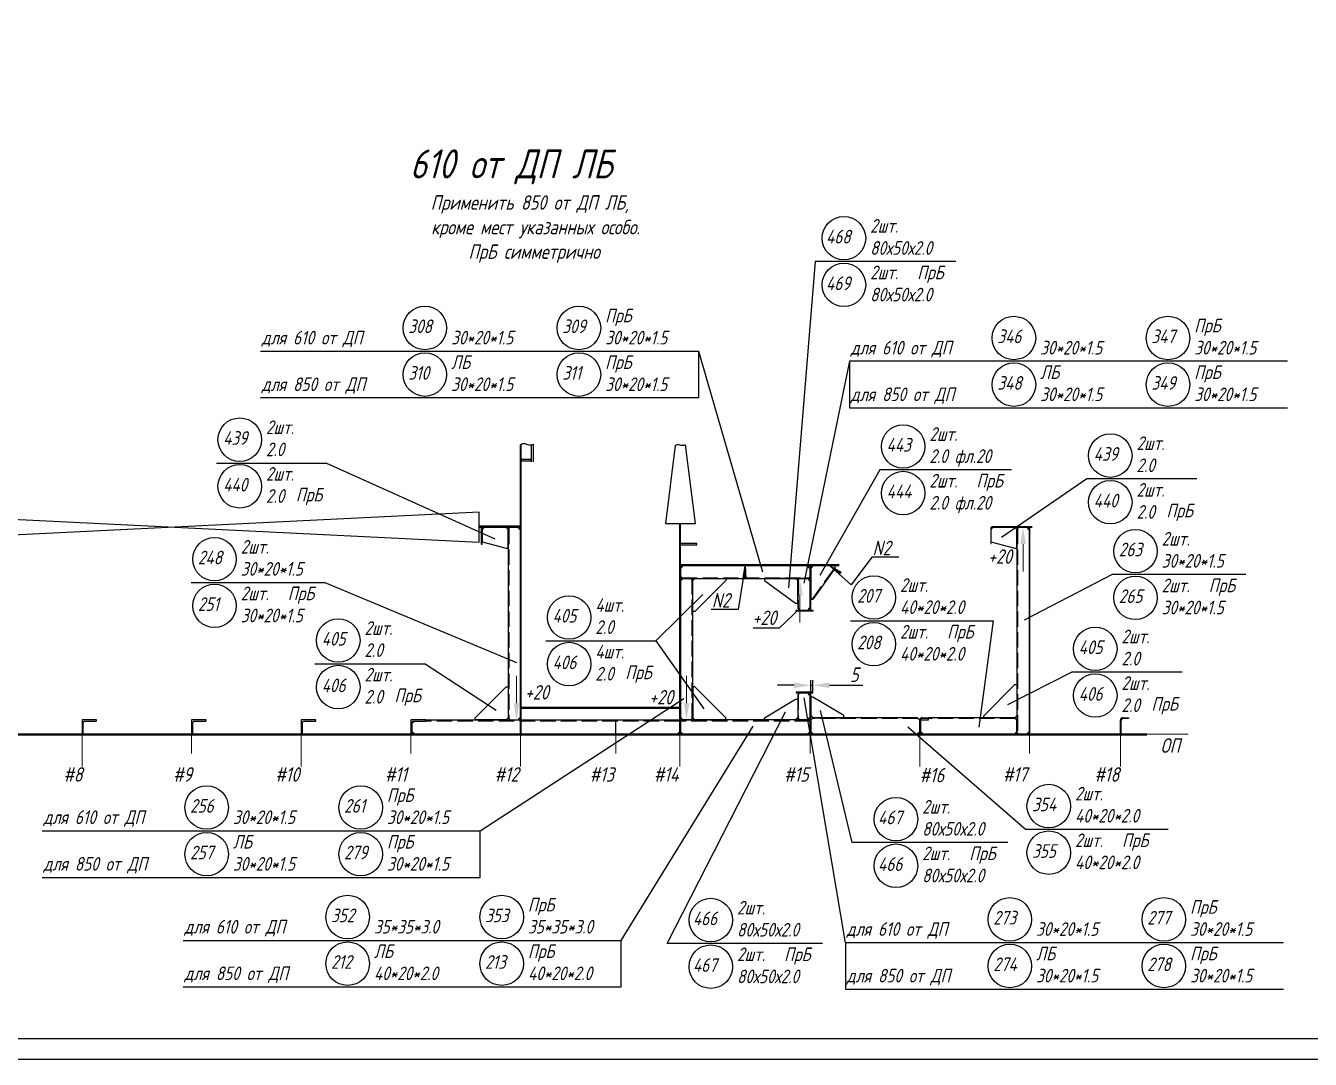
# Model space of a CAD drawing. Header units: millimetres. Extents: x 76485 to 135355, y 12764 to 18704.
# Drawn here: x 79372 to 82477, y 12764 to 15263 of the extents above; entities that cross this region are included whole.
import ezdxf
from ezdxf.enums import TextEntityAlignment as Align

# ---------------------------------------------------------------- set-up
doc = ezdxf.new("R2010")
doc.units = ezdxf.units.MM
doc.header["$PDSIZE"] = -1
doc.linetypes.add('Short_dashed', pattern=[5, 3.75, -1.25])
doc.layers.add('-1', color=7, linetype='Continuous')
doc.styles.get("Standard").update_dxf_attribs({"font": 'ГОСТ тип А наклонный.ttf'})
doc.styles.add('ГОСТ', font='ГОСТ тип А.ttf', dxfattribs={"oblique": 15})
doc.dimstyles.new('dim10', dxfattribs={"dimscale": 0.4, "dimtxt": 87.5, "dimasz": 100, "dimexe": 30, "dimexo": 0, "dimgap": 20, "dimtad": 1, "dimdec": 0, "dimdsep": 46, "dimtxsty": 'Standard', "dimcen": 5, "dimadec": 0, "dimazin": 0, "dimtfac": 1, "dimtdec": 0, "dimtmove": 0, "dimatfit": 3, "dimfxl": 1, "dimtolj": 1, "dimtzin": 0, "dimarcsym": 0})
doc.dimstyles.get("Standard").update_dxf_attribs({"dimtxt": 0.18, "dimasz": 0.18, "dimexe": 0.18, "dimexo": 0.0625, "dimgap": 0.09, "dimtad": 0, "dimtih": 1, "dimtoh": 1, "dimdec": 4, "dimzin": 0, "dimdsep": 46, "dimtxsty": 'Standard', "dimcen": 0.09, "dimadec": 0, "dimazin": 0, "dimtfac": 1, "dimtdec": 4, "dimtofl": 0, "dimtmove": 0, "dimatfit": 3, "dimfxl": 1, "dimtolj": 1, "dimtzin": 0, "dimarcsym": 0})

# ---------------------------------------------------------------- blocks, each defined once
blk = doc.blocks.new('A$C128E1BCE')
at = {"linetype": 'Continuous', "lineweight": 9}
blk.add_line((40, 0), (106.5, 0), dxfattribs=at)
at = {"linetype": 'Continuous'}
blk.add_solid([(40, 6.7), (40, -6.7), (0, 0)], dxfattribs=at)
blk = doc.blocks.new('A$C057F7A01')
at = {"color": 7}
for points in [[(0, 0), (8410, 0), (8410, 5940), (0, 5940)], [(200, 50), (8360, 50), (8360, 5890), (200, 5890)]]:
    blk.add_lwpolyline(points, close=True, dxfattribs=at)
blk = doc.blocks.new('_weld')
at = {"color": 0, "linetype": 'ByBlock'}
for p, q in [((-1.5, 0), (-1.5, 0)), ((-1.5, -0.05), (-1.45, 0)), ((-1.5, -0.09), (-1.41, 0)), ((-1.5, -0.14), (-1.36, 0)), ((-1.5, -0.18), (-1.32, 0)), ((-1.5, -0.22), (-1.28, 0)), ((-1.5, -0.27), (-1.23, 0)), ((-1.43, -0.29), (-1.14, 0)), ((-1.37, -0.27), (-1.1, 0)), ((-1.31, -0.26), (-1.05, 0)), ((-1.26, -0.25), (-1.01, 0)), ((-1.2, -0.24), (-0.96, 0)), ((-1.14, -0.23), (-0.92, 0)), ((-1.09, -0.22), (-0.87, 0)), ((-1.03, -0.21), (-0.83, 0)), ((-0.92, -0.18), (-0.74, 0)), ((-0.86, -0.17), (-0.69, 0)), ((-0.81, -0.16), (-0.65, 0)), ((-0.67, -0.13), (-0.81, 0)), ((-0.63, -0.13), (-0.76, 0)), ((-0.75, -0.15), (-0.6, 0)), ((-0.7, -0.14), (-0.56, 0)), ((-0.64, -0.13), (-0.51, 0)), ((-0.58, -0.12), (-0.47, 0)), ((-0.53, -0.11), (-0.42, 0)), ((-0.41, -0.08), (-0.49, 0)), ((-0.37, -0.07), (-0.45, 0)), ((-0.33, -0.07), (-0.4, 0)), ((-0.36, -0.07), (-0.29, 0)), ((-0.3, -0.06), (-0.24, 0)), ((-0.25, -0.05), (-0.2, 0)), ((-0.19, -0.04), (-0.15, 0)), ((-0.15, -0.03), (-0.18, 0)), ((-0.13, -0.03), (-0.11, 0)), ((-0.11, -0.02), (-0.13, 0)), ((-0.07, -0.01), (-0.09, 0)), ((-0.08, -0.02), (-0.06, 0)), ((-0.04, -0.01), (-0.04, 0)), ((-0.02, 0), (-0.02, 0)), ((-1.27, -0.25), (-1.5, -0.02)), ((-1.31, -0.26), (-1.5, -0.07)), ((-1.34, -0.27), (-1.5, -0.11)), ((-1.38, -0.28), (-1.5, -0.16)), ((-1.42, -0.28), (-1.5, -0.2)), ((-1.46, -0.29), (-1.5, -0.25)), ((-1.49, -0.3), (-1.5, -0.29)), ((-1.48, -0.3), (-1.19, 0)), ((-1.23, -0.25), (-1.48, 0)), ((-1.2, -0.24), (-1.43, 0)), ((-1.16, -0.23), (-1.39, 0)), ((-1.12, -0.22), (-1.34, 0)), ((-1.08, -0.22), (-1.3, 0)), ((-1.05, -0.21), (-1.25, 0)), ((-1.01, -0.2), (-1.21, 0)), ((-0.97, -0.19), (-1.16, 0)), ((-0.93, -0.19), (-1.12, 0)), ((-0.9, -0.18), (-1.07, 0)), ((-0.86, -0.17), (-1.03, 0)), ((-0.82, -0.16), (-0.99, 0)), ((-0.98, -0.2), (-0.78, 0)), ((-0.78, -0.16), (-0.94, 0)), ((-0.75, -0.15), (-0.9, 0)), ((-0.71, -0.14), (-0.85, 0)), ((-0.6, -0.12), (-0.72, 0)), ((-0.56, -0.11), (-0.67, 0)), ((-0.52, -0.1), (-0.63, 0)), ((-0.48, -0.1), (-0.58, 0)), ((-0.45, -0.09), (-0.54, 0)), ((-0.47, -0.09), (-0.38, 0)), ((-0.42, -0.08), (-0.33, 0)), ((-0.3, -0.06), (-0.36, 0)), ((-0.26, -0.05), (-0.31, 0)), ((-0.22, -0.04), (-0.27, 0)), ((-0.18, -0.04), (-0.22, 0))]:
    blk.add_line(p, q, dxfattribs=at)
at = {"color": 0, "linetype": 'ByBlock', "flags": 128}
blk.add_lwpolyline([(-1.5, 0), (0, 0), (-1.5, -0.3)], close=True, dxfattribs=at)
blk = doc.blocks.new('*D186')
at = {"color": 0, "lineweight": -2, "transparency": 16777216}
for p, q in [((81229.8, 13668.6), (81189.8, 13668.6)), ((81269.8, 13650), (81269.8, 13680.6)), ((81269.8, 13668.6), (81274.8, 13668.6)), ((81274.8, 13650), (81274.8, 13680.6)), ((81314.8, 13668.6), (81395.4, 13668.6))]:
    blk.add_line(p, q, dxfattribs=at)
at = {"color": 0, "transparency": 16777216}
for points in [[(81229.8, 13675.2), (81229.8, 13661.9), (81269.8, 13668.6)], [(81314.8, 13675.2), (81314.8, 13661.9), (81274.8, 13668.6)]]:
    blk.add_solid(points, dxfattribs=at)
at = {"layer": 'Defpoints', "color": 0, "transparency": 16777216}
for p in [(81274.8, 13668.6), (81269.8, 13650), (81274.8, 13650)]:
    blk.add_point(p, dxfattribs=at)
at = {"color": 0, "transparency": 16777216, "insert": (81375.1, 13694.1), "char_height": 35, "attachment_point": 5}
blk.add_mtext('\\A1;5', dxfattribs=at)

msp = doc.modelspace()

# ---------------------------------------------------------------- linework, layer by layer
at = {"layer": '-1', "color": 1, "lineweight": 0}
for p, q in [((77468.3, 13550.1), (82182.5, 13550.1)), ((79508.3, 13550.1), (79508.3, 13472)), ((79773.3, 13550.1), (79773.3, 13503.3)), ((80038.3, 13550.1), (80038.3, 13472)), ((80303.3, 13550.1), (80303.3, 13503.3)), ((80568.3, 13550.1), (80568.3, 13472)), ((80798.3, 13550.1), (80798.3, 13503.3)), ((80953.3, 13550.1), (80953.3, 13472)), ((81268.3, 13550.1), (81268.3, 13503.3)), ((81533.3, 13550.1), (81533.3, 13472)), ((81798.3, 13550.1), (81798.3, 13503.3)), ((82018.3, 13550.1), (82018.3, 13472))]:
    msp.add_line(p, q, dxfattribs=at)
at = {"color": 3, "ltscale": 25}
for p, q in [((80568.3, 13550.1), (80568.3, 14250.1)), ((80569.8, 13550.1), (80569.8, 14250.9)), ((80594.8, 14208.8), (80594.8, 14250.2)), ((80599.8, 14208.8), (80599.8, 14251.3)), ((80568.3, 14053.1), (80468.3, 14053.1)), ((80568.3, 14050.1), (80468.3, 14050.1)), ((80568.3, 14050.1), (80542.8, 14050.1)), ((80568.3, 13550.1), (80568.3, 14050.1)), ((80568.3, 13936.1), (80568.3, 14050.1)), ((80953.3, 13550.1), (80953.3, 14059.7)), ((80954.8, 13550.1), (80954.8, 14059.7)), ((81804.8, 14051.6), (81709.3, 14051.6)), ((81804.8, 14050.1), (81709.3, 14050.1)), ((81798.3, 14050.1), (81772.8, 14050.1)), ((81798.3, 13550.1), (81798.3, 14050.1)), ((81798.3, 13550.1), (81798.3, 14050.1)), ((81799.8, 13550.1), (81799.8, 14050.1)), ((80954.8, 13957.1), (80954.8, 13931.6)), ((81268.3, 13957.1), (80954.8, 13957.1)), ((81268.3, 13850), (81268.3, 13957.2)), ((81268.3, 13931.6), (81268.3, 13957.1)), ((81269.8, 13850), (81269.8, 13957.2)), ((80954.8, 13927.1), (80954.8, 13585.1)), ((80980.3, 13927.1), (80954.8, 13927.1)), ((81268.3, 13550.1), (81268.3, 13650)), ((81269.8, 13550.1), (81269.8, 13650)), ((80542.8, 13585.1), (80568.3, 13585.1)), ((80798.3, 13550.1), (80798.3, 13584.1)), ((80954.8, 13585.1), (80980.3, 13585.1)), ((81533.3, 13550.1), (81533.3, 13584.2)), ((81535.3, 13550.1), (81535.3, 13584.2)), ((81535.3, 13584.1), (81535.3, 13550.1)), ((81553.3, 13584.1), (81535.3, 13584.1)), ((81768.3, 13550.1), (81768.3, 13584.1)), ((82018.3, 13550.1), (82018.3, 13584.2)), ((82020.3, 13550.1), (82020.3, 13584.2)), ((82082.5, 13550.1), (78193.3, 13550.1)), ((82082.5, 13548.1), (78193.3, 13548.1)), ((81535.3, 13550.1), (81768.3, 13550.1)), ((81772.8, 13550.1), (81798.3, 13550.1))]:
    msp.add_line(p, q, dxfattribs=at)
at = {"color": 3, "linetype": 'Short_dashed', "ltscale": 10}
for p, q in [((80539.8, 14047.1), (80539.8, 13588.2)), ((81769.8, 14047.1), (81769.8, 13553.2)), ((81239.8, 13924), (81239.8, 13853.1)), ((81239.8, 13647), (81239.8, 13588.1)), ((81529.2, 13588.2), (81273.9, 13588.2)), ((81764.2, 13588.2), (81553.3, 13588.2))]:
    msp.add_line(p, q, dxfattribs=at)
at = {"color": 2, "linetype": 'Short_dashed', "ltscale": 10}
msp.add_line((81274.2, 13877.1), (81328.8, 13953), dxfattribs=at)
at = {"color": 1, "linetype": 'Short_dashed', "ltscale": 10}
for p, q in [((80957.9, 13928.6), (81265.3, 13928.6)), ((80983.4, 13588.2), (80983.4, 13924.1)), ((81268.3, 13582.1), (80954.8, 13582.1))]:
    msp.add_line(p, q, dxfattribs=at)
at = {"color": 3, "ltscale": 10}
for p, q in [((81268.3, 13927), (81242.8, 13927)), ((81268.3, 13850), (81268.3, 13927)), ((81242.8, 13850), (81268.3, 13850)), ((81268.3, 13650), (81242.8, 13650)), ((81268.3, 13585), (81268.3, 13650)), ((81242.8, 13585), (81268.3, 13585))]:
    msp.add_line(p, q, dxfattribs=at)
msp.add_line((81094.5, 13851.4), (81028.8, 13851.4))
at = {"color": 1, "ltscale": 25}
msp.add_line((80895.4, 13776.3), (81011.5, 13611.7), dxfattribs=at)
at = {"color": 8, "linetype": 'Short_dashed', "ltscale": 10}
msp.add_line((80953.3, 13582.1), (80338.3, 13582.1), dxfattribs=at)
at = {"color": 1, "ltscale": 25}
for points in [[(81620.2, 14692.9), (81280.3, 14692.9), (81216.3, 13903.9)], [(79939.4, 14476.1), (80998.3, 14476.1), (81153.4, 13942.7)], [(80998.3, 14476.1), (80998.3, 14363.3), (79939.4, 14363.3)], [(82422.2, 14451.8), (81363.3, 14451.8), (81253.4, 13915.8)], [(81363.3, 14451.8), (81363.3, 14339.1), (82422.2, 14339.1)], [(79833.2, 14205.9), (80099.2, 14205.9), (80506.3, 14022.4)], [(81755.3, 14189.6), (81436.8, 14189.6), (81291.6, 13933.6)], [(82203.5, 14167.4), (81937.5, 14167.4), (81730.7, 14026.2)], [(80473.3, 14050.1), (80473.3, 14010.1), (80475.3, 14010.1), (80475.3, 14050.1)], [(81704.8, 14047.1), (81704.8, 14011.7), (81706.3, 14011.7), (81706.3, 14047.1)], [(79772.2, 13917.1), (80095.4, 13917.1), (80558.5, 13723.8)], [(80954.8, 13931.6), (80959.4, 13927.1), (81263.8, 13927.1), (81268.3, 13931.6)], [(80980.3, 13585.1), (80984.9, 13589.7), (80984.9, 13922.6), (80980.3, 13927.1)], [(82321.5, 13936.4), (81998.3, 13936.4), (81785.6, 13826.1)], [(80629.4, 13776.3), (80895.4, 13776.3), (81008.7, 13887.8)], [(81365.9, 13824.4), (81711, 13824.4), (81676.5, 13567.4)], [(80071.4, 13720.6), (80337.4, 13720.6), (80509.3, 13608.2)], [(82167.3, 13700.2), (81901.3, 13700.2), (81745.1, 13621)], [(79411.9, 13316.7), (80470.8, 13316.7), (80963.1, 13636.5)], [(82412.3, 13046.3), (81353.5, 13046.3), (81253.7, 13638.4)], [(81298.4, 13044.6), (80922.6, 13044.6), (81209.2, 13604.2)], [(81746, 13288.6), (81370.2, 13288.6), (81293.7, 13607.7)], [(81539.3, 13590.2), (81553.2, 13590.2), (81553.2, 13588.2), (81539.3, 13588.2)], [(82024.3, 13590.2), (82038.2, 13590.2), (82038.2, 13588.2), (82024.3, 13588.2)], [(79752.7, 13051.9), (80811.6, 13051.9), (81130.8, 13570.1)], [(82133.8, 13320.3), (81788.7, 13320.3), (81504.3, 13567.7)], [(79411.9, 13203.9), (80470.8, 13203.9), (80470.8, 13316.7)], [(79752.7, 12939.2), (80811.6, 12939.2), (80811.6, 13051.9)], [(81353.5, 13046.3), (81353.5, 12933.6), (82412.3, 12933.6)]]:
    msp.add_lwpolyline(points, dxfattribs=at)
for points in [[(80942.1, 14248.4), (80918.7, 14059.7), (80991, 14059.7), (80967.3, 14250.1)], [(81483, 13978), (81417.3, 13978), (81367.7, 13911.5)], [(81130.4, 13807.7), (81193.9, 13807.7), (81243.7, 13853.8)]]:
    msp.add_lwpolyline(points)
at = {"color": 6, "ltscale": 25}
for points in [[(80569.8, 14211.1), (80594.8, 14211.1), (80594.8, 14214.5), (80569.8, 14214.5)], [(80954.8, 14008.3), (80994.8, 14008.3), (80994.8, 14011.3), (80954.8, 14011.3)]]:
    msp.add_lwpolyline(points, dxfattribs=at)
msp.add_lwpolyline([(80468.3, 14014.7), (80468.3, 14087), (78995.8, 14014.7), (78995.8, 14087)], close=True)
at = {"color": 2, "ltscale": 25}
for points in [[(80533.3, 14050.1), (80480.3, 14050.1), (80475.3, 14045.1), (80475.3, 14015.1), (80533.3, 14000.1), (80538.3, 14000.1), (80538.3, 14045.1), (80533.3, 14050.1)], [(81763.3, 14050.1), (81710.3, 14050.1), (81705.3, 14045.1), (81705.3, 14015.1), (81763.3, 14000.1), (81768.3, 14000.1), (81768.3, 14045.1), (81763.3, 14050.1)], [(81328.8, 13952.1), (81328.8, 13957.1), (81274.8, 13957.1), (81269.8, 13952.1), (81269.8, 13877.1), (81274.8, 13877.1)], [(81274.8, 13877.1), (81276.2, 13877.4), (81329, 13950.7), (81328.8, 13952.1)], [(80989.8, 13927.1), (81064.8, 13927.1), (81064.8, 13922.1), (80989.8, 13847.1), (80984.8, 13847.1), (80984.8, 13922.1), (80989.8, 13927.1)], [(80533.3, 13585.1), (80458.3, 13585.1), (80458.3, 13590.1), (80533.3, 13665.1), (80538.3, 13665.1), (80538.3, 13590.1), (80533.3, 13585.1)], [(80989.9, 13585.1), (81064.9, 13585.1), (81064.9, 13590.1), (80989.9, 13665.1), (80984.9, 13665.1), (80984.9, 13590.1), (80989.9, 13585.1)], [(81763.3, 13590.1), (81688.3, 13590.1), (81688.3, 13595.1), (81763.3, 13670.1), (81768.3, 13670.1), (81768.3, 13595.1), (81763.3, 13590.1)]]:
    msp.add_lwpolyline(points, dxfattribs=at)
at = {"color": 3, "ltscale": 25}
for points in [[(80542.8, 14050.1), (80538.3, 14045.6), (80538.3, 13589.7), (80542.8, 13585.1)], [(81772.8, 14050.1), (81768.3, 14045.6), (81768.3, 13554.7), (81772.8, 13550.1)], [(81338.3, 13957.2), (80954.3, 13957.2), (80954.3, 13960.3), (81338.3, 13960.3)], [(80953.3, 13614.9), (80569.3, 13614.9), (80569.3, 13613.4), (80953.3, 13613.4)], [(81768.3, 13584.1), (81762.2, 13590.2), (81553.3, 13590.2), (81553.3, 13584.1)]]:
    msp.add_lwpolyline(points, dxfattribs=at)
at = {"color": 2, "ltscale": 10}
for points in [[(81233.3, 13927), (81158.3, 13927), (81158.3, 13922), (81233.3, 13867), (81238.3, 13867), (81238.3, 13922), (81233.3, 13927)], [(81233.3, 13585), (81158.3, 13585), (81158.3, 13590), (81233.3, 13635), (81238.3, 13635), (81238.3, 13590), (81233.3, 13585)], [(81274.8, 13590.2), (81349.8, 13590.2), (81349.8, 13595.2), (81274.8, 13640.2), (81269.8, 13640.2), (81269.8, 13595.2), (81274.8, 13590.2)]]:
    msp.add_lwpolyline(points, dxfattribs=at)
at = {"color": 3, "ltscale": 10}
for points in [[(81242.8, 13927), (81238.3, 13922.5), (81238.3, 13854.6), (81242.8, 13850)], [(81234.8, 13850), (81274.8, 13850), (81274.8, 13848), (81234.8, 13848), (81234.8, 13850)], [(81234.8, 13650), (81274.8, 13650), (81274.8, 13652), (81234.8, 13652), (81234.8, 13650)], [(81242.8, 13650), (81238.3, 13645.5), (81238.3, 13589.6), (81242.8, 13585)]]:
    msp.add_lwpolyline(points, dxfattribs=at)
at = {"color": 8}
for points in [[(79511.3, 13551.6), (79511.3, 13577.6, -0.414214), (79515.8, 13582.1), (79541.8, 13582.1, 0.414214), (79543.3, 13583.6), (79543.3, 13585.1), (79508.3, 13585.1), (79508.3, 13550.1), (79509.8, 13550.1, 0.414214)], [(79776.3, 13551.6), (79776.3, 13577.6, -0.414214), (79780.8, 13582.1), (79806.8, 13582.1, 0.414214), (79808.3, 13583.6), (79808.3, 13585.1), (79773.3, 13585.1), (79773.3, 13550.1), (79774.8, 13550.1, 0.414214)], [(80041.3, 13551.6), (80041.3, 13577.6, -0.414214), (80045.8, 13582.1), (80071.8, 13582.1, 0.414214), (80073.3, 13583.6), (80073.3, 13585.1), (80038.3, 13585.1), (80038.3, 13550.1), (80039.8, 13550.1, 0.414214)], [(80306.3, 13551.6), (80306.3, 13577.6, -0.414214), (80310.8, 13582.1), (80336.8, 13582.1, 0.414214), (80338.3, 13583.6), (80338.3, 13585.1), (80303.3, 13585.1), (80303.3, 13550.1), (80304.8, 13550.1, 0.414214)]]:
    msp.add_lwpolyline(points, format="xyb", close=True, dxfattribs=at)
at = {"color": 8, "ltscale": 25}
msp.add_lwpolyline([(80953.3, 13555.1, 0.414126), (80948.3, 13550.1), (80311.3, 13550.1, 0.414125), (80306.3, 13555.1), (80306.3, 13577.6), (80310.8, 13582.1), (80338.3, 13582.1), (80338.3, 13585.1), (80953.3, 13585.1)], format="xyb", close=True, dxfattribs=at)
at = {"color": 1, "ltscale": 25}
msp.add_lwpolyline([(80959.8, 13550.1), (81263.3, 13550.1, -0.414126), (81268.3, 13555.1), (81268.3, 13585.1), (80954.8, 13585.1), (80954.8, 13555.1, -0.414126)], format="xyb", close=True, dxfattribs=at)
at = {"color": 3, "ltscale": 25}
msp.add_lwpolyline([(81269.8, 13555.1, -0.414125), (81274.8, 13550.1), (81528.3, 13550.1, -0.414125), (81533.3, 13555.1), (81533.3, 13584.1), (81527.2, 13590.2), (81275.9, 13590.2), (81269.8, 13584.1), (81269.8, 13555.1)], format="xyb", dxfattribs=at)
at = {"color": 1, "ltscale": 25}
for centre in [(81350, 14749.3), (81350, 14636.5), (80337.1, 14532.4), (80709.5, 14532.4), (81761, 14508.1), (82133.4, 14508.1), (80337.1, 14419.7), (80709.5, 14419.7), (81761, 14395.4), (82133.4, 14395.4), (79889.5, 14262.3), (81493.2, 14245.9), (81993.9, 14223.8), (79889.5, 14149.6), (81493.2, 14133.2), (81993.9, 14111.1), (82054.7, 13992.8), (79828.5, 13973.4), (79828.5, 13860.7), (81422.2, 13880.8), (82054.7, 13880.1), (80685.7, 13832.6), (80127.7, 13777), (81422.2, 13768.1), (81957.6, 13756.6), (80685.7, 13719.9), (80127.7, 13664.3), (81957.6, 13643.8), (79809.6, 13373), (80181.9, 13373), (81845.1, 13376.6), (81475.8, 13345), (79809.6, 13260.3), (80181.9, 13260.3), (81845.1, 13263.9), (81475.8, 13232.3), (80150.4, 13108.3), (80522.8, 13108.3), (81028.2, 13101), (81751.1, 13102.7), (82123.5, 13102.7), (80150.4, 12995.6), (80522.8, 12995.6), (81751.1, 12990), (82123.5, 12990), (81028.2, 12988.3)]:
    msp.add_circle(centre, 52.6, dxfattribs=at)
at = {"color": 3, "ltscale": 25}
for centre, radius, start, end in [((80568.3, 14050.1), 5, 179.988, 269.9978), ((80568.4, 14050), 4.92, 179.02, 269.0093), ((81709.3, 14047.1), 4.5, 89.9976, 179.9854), ((81709.3, 14047.1), 3, 90.0007, 180.002), ((81798.3, 14050.1), 5, 179.988, 269.9978), ((80954.8, 13957.1), 5, 269.9966, 359.9821), ((81268.3, 13957.1), 5, 179.9881, 269.9982), ((80954.8, 13927.1), 5, 269.9971, 359.9821), ((80568.3, 13585.1), 5, 90.0022, 180.012), ((80954.8, 13585.1), 5, 0.0179, 90.0029), ((81539.3, 13584.2), 6, 90.0007, 180.002), ((81539.3, 13584.2), 4, 90.0046, 180.0269), ((82024.3, 13584.2), 6, 90.0007, 180.002), ((82024.3, 13584.2), 4, 89.9982, 179.9895), ((81535.3, 13550.1), 5, 359.988, 89.9978), ((81768.3, 13550.1), 5, 90.0022, 180.012), ((81798.3, 13550.1), 5, 90.0022, 180.012)]:
    msp.add_arc(centre, radius, start, end, dxfattribs=at)
at = {"color": 3, "ltscale": 10}
for centre, start, end in [((81268.3, 13927), 179.988, 269.9978), ((81268.3, 13850), 90.0018, 180.0119), ((81268.3, 13650), 179.988, 269.9978), ((81268.3, 13585), 90.0013, 180.0118)]:
    msp.add_arc(centre, 5, start, end, dxfattribs=at)
for points in [[(80568.3, 14250.1), (80576.7, 14253.1), (80589.1, 14250), (80599.8, 14251.3)], [(80942.1, 14248.4), (80948, 14250.5), (80958.8, 14249), (80967.3, 14250.1)]]:
    msp.add_spline(points, degree=3)

# ---------------------------------------------------------------- block references
msp.add_blockref('A$C057F7A01', (76485.3, 12764.4))
at = {"xscale": -1}
for p, rotation in [((81783.1, 14050.1), 90), ((81243.7, 13927.1), 90), ((80969.5, 13585.1), 270)]:
    msp.add_blockref('A$C128E1BCE', p, dxfattribs=dict(at, rotation=rotation))
at = {"rotation": 90}
msp.add_blockref('A$C128E1BCE', (80558.5, 13585.1), dxfattribs=at)

# ---------------------------------------------------------------- texts
at = {"layer": '-1', "color": 1, "lineweight": 0, "style": 'ГОСТ', "oblique": 15}
for s, p in [('#8', (79462.8, 13435.5)), ('#9', (79727.8, 13435.5)), ('#10', (79974.8, 13435.5)), ('#11', (80239.8, 13435.5)), ('#12', (80504.8, 13435.5)), ('#13', (80734.8, 13435.5)), ('#14', (80889.8, 13435.5)), ('#15', (81204.8, 13435.5)), ('#16', (81532.2, 13433.9)), ('#17', (81733.7, 13435.5)), ('#18', (81954.8, 13435.5))]:
    msp.add_text(s, height=35, rotation=360, dxfattribs=at).set_placement(p)
at = {"color": 7, "style": 'ГОСТ', "oblique": 15}
msp.add_text('610 от ДП ЛБ', height=70, dxfattribs=at).set_placement((80301, 14894))
for s, p in [('Применить 850 от ДП ЛБ,', (80591, 14818.2)), ('кроме мест указанных особо.', (80604.5, 14758.7)), ('ПрБ симметрично', (80601.1, 14699.4)), ('ОП', (82138.8, 13505.3))]:
    msp.add_text(s, height=35, dxfattribs=at).set_placement(p, align=Align.CENTER)
at = {"color": 7, "ltscale": 25, "style": 'ГОСТ', "oblique": 15}
for s, p in [('2шт.', (81413.4, 14762.8)), ('2шт.', (81413.4, 14650.1)), ('2шт.', (79952.9, 14275.8)), ('2шт.', (81556.6, 14259.4)), ('2шт.', (82057.3, 14237.3)), ('2шт.', (79952.9, 14163.1)), ('2шт.', (81556.6, 14146.7)), ('2шт.', (82057.3, 14124.6)), ('2шт.', (82118.1, 14006.3)), ('2шт.', (79891.9, 13986.9)), ('2шт.', (81485.6, 13894.3)), ('2шт.', (82118.1, 13893.6)), ('2шт.', (79891.9, 13874.2)), ('4шт.', (80749.1, 13846.2)), ('2шт.', (80191.1, 13790.5)), ('2шт.', (81485.6, 13781.6)), ('2шт.', (82021, 13770.1)), ('4шт.', (80749.1, 13733.4)), ('2шт.', (80191.1, 13677.8)), ('2шт.', (82021, 13657.4)), ('2шт.', (81908.5, 13390.1)), ('2шт.', (81539.2, 13358.5)), ('2шт.', (81908.5, 13277.4)), ('2шт.', (81539.2, 13245.8)), ('2шт.', (81091.6, 13114.5)), ('2шт.', (81091.6, 13001.8))]:
    msp.add_text(s, height=33, dxfattribs=at).set_placement(p)
at = {"color": 1, "ltscale": 25, "style": 'ГОСТ', "oblique": 15}
for s, p in [('468', (81306.7, 14736.7)), ('80х50х2.0', (81413.4, 14709.3)), ('469', (81306.7, 14624)), ('80х50х2.0', (81413.4, 14596.6)), ('308', (80296.9, 14519.9)), ('309', (80669.3, 14519.9)), ('для 610 от ДП', (79942.6, 14492.5)), ('30*20*1.5', (80400.5, 14492.5)), ('30*20*1.5', (80772.9, 14492.5)), ('346', (81720.8, 14495.6)), ('347', (82093.2, 14495.6)), ('для 610 от ДП', (81366.5, 14468.2)), ('30*20*1.5', (81824.4, 14468.2)), ('30*20*1.5', (82196.8, 14468.2)), ('310', (80296.9, 14407.2)), ('311', (80669.3, 14407.2)), ('для 850 от ДП', (79942.6, 14379.8)), ('30*20*1.5', (80400.5, 14379.8)), ('30*20*1.5', (80772.9, 14379.8)), ('348', (81720.8, 14382.9)), ('349', (82093.2, 14382.9)), ('для 850 от ДП', (81366.5, 14355.5)), ('30*20*1.5', (81824.4, 14355.5)), ('30*20*1.5', (82196.8, 14355.5)), ('439', (79849.4, 14249.8)), ('2.0', (79952.9, 14222.4)), ('443', (81453.1, 14233.4)), ('2.0 фл.20', (81556.6, 14206)), ('439', (81953.8, 14211.3)), ('2.0', (82057.3, 14183.9)), ('440', (79849.4, 14137.1)), ('2.0', (79952.9, 14109.7)), ('444', (81453.1, 14120.7)), ('440', (81953.8, 14098.6)), ('2.0 фл.20', (81556.6, 14093.3)), ('2.0', (82057.3, 14071.2)), ('263', (82014.5, 13980.3)), ('248', (79788.4, 13960.9)), ('30*20*1.5', (82118.1, 13952.9)), ('30*20*1.5', (79891.9, 13933.5)), ('251', (79788.4, 13848.2)), ('207', (81382.1, 13868.3)), ('265', (82014.5, 13867.5)), ('30*20*1.5', (79891.9, 13820.8)), ('405', (80645.6, 13820.1)), ('40*20*2.0', (81485.6, 13840.9)), ('30*20*1.5', (82118.1, 13840.1)), ('2.0', (80749.1, 13792.7)), ('405', (80087.6, 13764.5)), ('208', (81382.1, 13755.6)), ('2.0', (80191.1, 13737.1)), ('40*20*2.0', (81485.6, 13728.2)), ('405', (81917.5, 13744)), ('406', (80645.6, 13707.4)), ('2.0', (82021, 13716.6)), ('2.0', (80749.1, 13680)), ('406', (80087.6, 13651.8)), ('406', (81917.5, 13631.3)), ('2.0', (80191.1, 13624.4)), ('2.0', (82021, 13603.9)), ('256', (79769.4, 13360.5)), ('261', (80141.8, 13360.5)), ('354', (81804.9, 13364.1)), ('для 610 от ДП', (79415.1, 13333.1)), ('30*20*1.5', (79873, 13333.1)), ('30*20*1.5', (80245.4, 13333.1)), ('467', (81432.5, 13332.5)), ('40*20*2.0', (81908.5, 13336.7)), ('80х50х2.0', (81539.2, 13305.1)), ('257', (79769.4, 13247.8)), ('279', (80141.8, 13247.8)), ('355', (81804.9, 13251.4)), ('для 850 от ДП', (79415.1, 13220.4)), ('30*20*1.5', (79873, 13220.4)), ('30*20*1.5', (80245.4, 13220.4)), ('466', (81432.5, 13219.7)), ('40*20*2.0', (81908.5, 13224)), ('80х50х2.0', (81539.2, 13192.3)), ('352', (80110.2, 13095.8)), ('353', (80482.6, 13095.8)), ('466', (80984.9, 13088.5)), ('273', (81711, 13090.2)), ('277', (82083.4, 13090.2)), ('для 610 от ДП', (79755.9, 13068.4)), ('35*35*3.0', (80213.8, 13068.4)), ('35*35*3.0', (80586.2, 13068.4)), ('80х50х2.0', (81091.6, 13061.1)), ('для 610 от ДП', (81356.6, 13062.8)), ('30*20*1.5', (81814.5, 13062.8)), ('30*20*1.5', (82186.9, 13062.8)), ('212', (80110.2, 12983.1)), ('213', (80482.6, 12983.1)), ('для 850 от ДП', (79755.9, 12955.7)), ('40*20*2.0', (80213.8, 12955.7)), ('40*20*2.0', (80586.2, 12955.7)), ('467', (80984.9, 12975.7)), ('80х50х2.0', (81091.6, 12948.3)), ('для 850 от ДП', (81356.6, 12950.1)), ('274', (81711, 12977.5)), ('30*20*1.5', (81814.5, 12950.1)), ('278', (82083.4, 12977.5)), ('30*20*1.5', (82186.9, 12950.1))]:
    msp.add_text(s, height=33, dxfattribs=at).set_placement(p)
at = {"color": 6, "ltscale": 25, "style": 'ГОСТ', "oblique": 15}
for s, p in [('ПрБ', (81527.2, 14650.1)), ('ПрБ', (80772.9, 14545.9)), ('ПрБ', (82196.8, 14521.7)), ('ЛБ', (80400.5, 14433.2)), ('ПрБ', (80772.9, 14433.2)), ('ЛБ', (81824.4, 14408.9)), ('ПрБ', (82196.8, 14408.9)), ('ПрБ', (81670.4, 14146.7)), ('ПрБ', (80025.3, 14113)), ('ПрБ', (82129.7, 14074.5)), ('ПрБ', (82231.9, 13893.6)), ('ПрБ', (80005.7, 13874.2)), ('ПрБ', (81599.4, 13781.6)), ('ПрБ', (80821.6, 13683.3)), ('ПрБ', (80263.6, 13627.7)), ('ПрБ', (82093.4, 13607.2)), ('ПрБ', (80245.4, 13386.5)), ('ЛБ', (79873, 13273.8)), ('ПрБ', (80245.4, 13273.8)), ('ПрБ', (82022.3, 13277.4)), ('ПрБ', (81653, 13245.8)), ('ПрБ', (80586.2, 13121.8)), ('ПрБ', (82186.9, 13116.2)), ('ПрБ', (80586.2, 13009.1)), ('ЛБ', (80213.8, 13009.1)), ('ПрБ', (81205.5, 13001.8)), ('ЛБ', (81814.5, 13003.5)), ('ПрБ', (82186.9, 13003.5))]:
    msp.add_text(s, height=33, dxfattribs=at).set_placement(p)
at = {"color": 7, "style": 'ГОСТ', "oblique": 15}
for p in [(81419.3, 13972.6), (81030.8, 13845.9)]:
    msp.add_text('N2', height=35, dxfattribs=at).set_placement(p, align=Align.BOTTOM_LEFT)
at = {"linetype": 'Continuous', "char_height": 35, "attachment_point": 5}
for insert in [(81727, 13979.7), (81157.7, 13831.7), (80607.6, 13651.6), (80908, 13639.7)]:
    msp.add_mtext('\\A1;+20', dxfattribs=dict(at, insert=insert))

# ---------------------------------------------------------------- dimensions: what is measured, and where the dimension line sits
dim = msp.add_linear_dim(base=(81274.8, 13668.6), p1=(81269.8, 13650), p2=(81274.8, 13650), dimstyle='dim10', override={"dimarcsym": 1})
dim.commit()
dim.dimension.update_dxf_attribs({"geometry": '*D186', "text_midpoint": (81375.1, 13694.1)})

# ---------------------------------------------------------------- leaders
at = {"linetype": 'Continuous'}
for points in [[(81111.6, 13957.1), (81094.5, 13851.4)], [(81316.2, 13957.1), (81367.7, 13911.5)]]:
    msp.add_leader(points, dimstyle='Standard', override={"dimscale": 10, "dimasz": 2, "dimclrd": 256, "dimldrblk": '_weld'}, dxfattribs=at)

doc.saveas('drawing.dxf')
